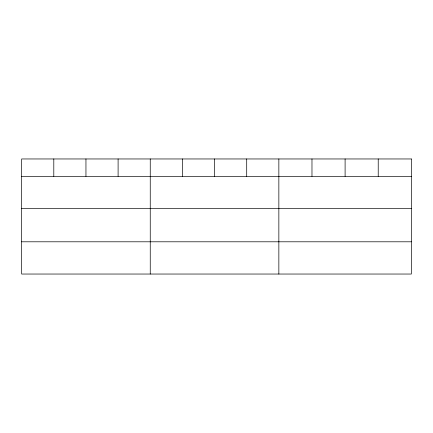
<?xml version="1.0" encoding="UTF-8"?>
<svg xmlns="http://www.w3.org/2000/svg" width="433" height="433" viewBox="0 0 433 433"><rect width="100%" height="100%" fill="white"/><g stroke="black" fill="none" stroke-linecap="round" stroke-linejoin="round"><path stroke-width="0.65" d="M21.65 176.339L411.35 176.339M21.65 208.582L411.35 208.582M21.65 241.798L411.35 241.798M378.225 158.96L378.225 176.339M345.101 158.96L345.101 176.339M311.976 158.96L311.976 176.339M278.852 158.96L278.852 274.04M246.702 158.96L246.702 176.339M214.552 158.96L214.552 176.339M182.401 158.96L182.401 176.339M150.251 158.96L150.251 274.04M118.101 158.96L118.101 176.339M85.951 158.96L85.951 176.339M53.8 158.96L53.8 176.339M411.35 158.96L21.65 158.96L21.65 274.04L411.35 274.04L411.35 158.96"/></g></svg>
